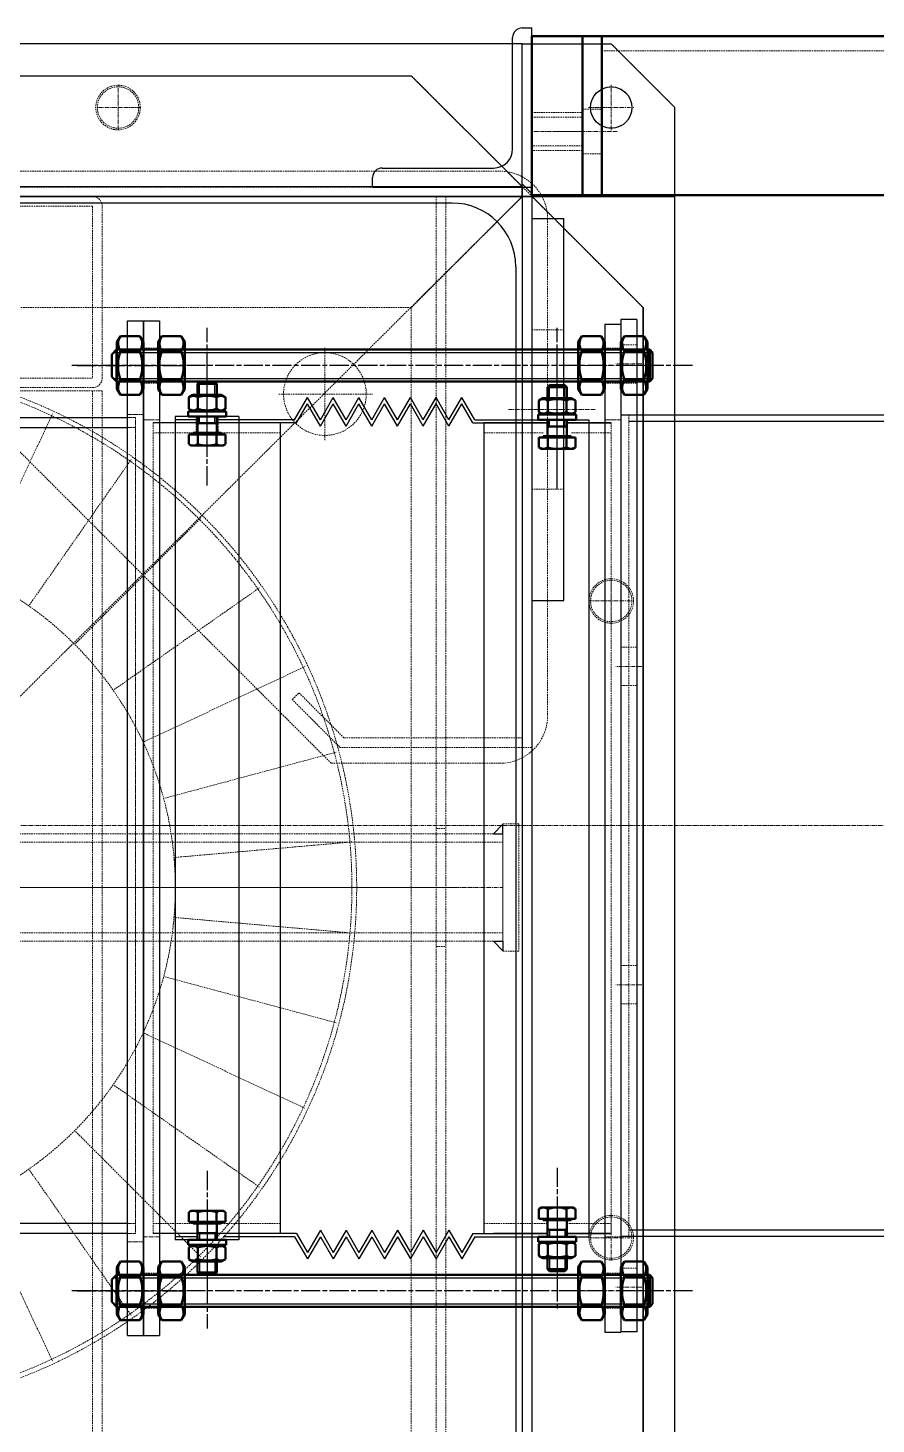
# Model space of a CAD drawing. Header units: feet. Extents: x -99009 to 3252343, y -11094690 to 9035152.
# Drawn here: x 1670235.6 to 1670502.2, y -1428673.9 to -1428235.3 of the extents above; entities that cross this region are included whole.
import ezdxf

# ---------------------------------------------------------------- set-up
doc = ezdxf.new("R2010")
doc.units = ezdxf.units.FT
doc.header["$PDSIZE"] = -1
for name, pattern in [('AM_ISO08W050', [18, 12, -1.5, 3, -1.5]), ('AM_ISO08W050x2', [9, 6, -0.75, 1.5, -0.75]), ('CENTER', [2, 1.25, -0.25, 0.25, -0.25]), ('CENTERX2', [20.32, 12.7, -2.54, 2.54, -2.54]), ('DASHED', [0.75, 0.5, -0.25]), ('HIDDEN', [0.375, 0.25, -0.125])]:
    doc.linetypes.add(name, pattern=pattern)
doc.layers.add('1', color=1, linetype='Continuous')
doc.layers.add('K-LINE', color=7, linetype='Continuous')
for name, color, linetype, lineweight in [('AM_0', 7, 'Continuous', 30), ('AM_0N', 7, 'Continuous', 50), ('AM_12', 7, 'Continuous', 50), ('AM_3', 7, 'DASHED', 5), ('AM_4N', 3, 'Continuous', 25), ('AM_7', 7, 'CENTER', 5), ('AM_7N', 4, 'AM_ISO08W050', 25)]:
    doc.layers.add(name, color=color, linetype=linetype, lineweight=lineweight)

# ---------------------------------------------------------------- blocks, each defined once
blk = doc.blocks.new('76576')
at = {"color": 7, "linetype": 'Continuous'}
for p, q in [((12603.87, 4512.07), (11793.87, 4512.07)), ((12623.87, 4492.07), (12623.87, 3682.07))]:
    blk.add_line(p, q, dxfattribs=at)
at = {"color": 7}
for p, q in [((12656.87, 4475.53), (12656.87, 4157.53)), ((12661.87, 4475.53), (12661.87, 4157.53)), ((12656.87, 4445.53), (12748.87, 4445.53)), ((12659.37, 4443.53), (12748.87, 4443.53)), ((12659.37, 4189.53), (12748.87, 4189.53)), ((12656.87, 4187.53), (12748.87, 4187.53))]:
    blk.add_line(p, q, dxfattribs=at)
for p, q in [((12661.87, 4475.53), (12656.87, 4475.53)), ((12661.87, 4157.53), (12656.87, 4157.53))]:
    blk.add_line(p, q)
at = {"color": 7, "linetype": 'Continuous'}
blk.add_arc((12603.87, 4492.07), 20, 0, 90, dxfattribs=at)
at = {"layer": '1', "color": 7, "linetype": 'Continuous'}
for p, q in [((12625.87, 4562.07), (12653.87, 4562.07)), ((12653.87, 4562.07), (12673.87, 4542.07)), ((12673.87, 4514.07), (12673.87, 4542.07)), ((12625.87, 4518.07), (12629.87, 4514.07))]:
    blk.add_line(p, q, dxfattribs=at)
blk.add_circle((12653.87, 4542.07), 6.5, dxfattribs=at)
at = {"layer": 'AM_0'}
for p, q in [((12625.87, 4567.07), (12628.87, 4567.07)), ((12628.87, 4517.07), (12628.87, 4567.07)), ((12625.87, 4562.07), (11771.87, 4562.07)), ((12622.87, 4529.07), (12622.87, 4564.07)), ((12625.87, 4514.07), (12625.87, 4562.07)), ((11806.72, 4552.07), (12591.02, 4552.07)), ((11806.72, 4552.07), (12591.02, 4552.07)), ((12591.02, 4552.07), (12625.87, 4517.22)), ((12591.02, 4552.07), (12625.87, 4517.22)), ((12581.87, 4523.07), (12616.87, 4523.07)), ((11771.87, 4517.22), (12625.87, 4517.22)), ((12578.87, 4517.07), (12578.87, 4520.07)), ((12625.87, 4514.07), (12625.87, 4517.22)), ((12625.87, 4517.22), (12625.87, 4514.07)), ((12625.87, 4514.07), (12625.87, 4517.22)), ((11771.87, 4514.07), (12625.87, 4514.07)), ((11771.87, 4514.07), (12625.87, 4514.07)), ((12625.87, 4514.07), (11771.87, 4514.07)), ((12578.87, 4517.07), (12628.87, 4517.07)), ((12618.02, 4506.22), (12625.87, 4514.07)), ((12618.02, 4506.22), (12625.87, 4514.07)), ((12625.87, 4514.07), (12625.87, 3660.07)), ((12625.87, 4514.07), (12629.02, 4514.07)), ((12629.02, 4514.07), (12625.87, 4514.07)), ((12625.87, 4514.07), (12629.02, 4514.07)), ((12625.87, 4514.07), (12625.87, 3656.92)), ((12625.87, 4514.07), (12629.02, 4514.07)), ((12625.87, 4514.07), (12673.87, 4514.07)), ((12629.02, 4514.07), (12663.87, 4479.22)), ((12629.02, 3660.07), (12629.02, 4514.07)), ((12663.87, 4479.22), (12629.02, 4514.07)), ((12673.87, 3660.07), (12673.87, 4514.07)), ((12629.02, 4507.22), (12639.02, 4507.22)), ((12629.02, 4387.22), (12629.02, 4507.22)), ((12639.02, 4387.22), (12639.02, 4507.22)), ((12663.87, 4479.22), (12663.87, 3694.92)), ((12663.87, 3694.92), (12663.87, 4479.22)), ((12501.87, 4156.38), (12501.87, 4475.02)), ((12501.87, 4475.02), (12506.87, 4475.02)), ((12506.87, 4156.38), (12506.87, 4475.02)), ((12506.87, 4475.02), (12511.87, 4475.02)), ((12506.87, 4475.02), (12506.87, 4156.38)), ((12506.87, 4475.02), (12506.87, 4156.38)), ((12511.87, 4475.02), (12511.87, 4156.38)), ((12651.87, 4474.02), (12656.87, 4474.02)), ((12651.87, 4474.02), (12651.87, 4157.38)), ((12651.87, 4474.02), (12651.87, 4157.38)), ((12656.87, 4474.02), (12656.87, 4157.38)), ((12554.37, 4444.01), (12558.42, 4451.02)), ((12554.95, 4443.01), (12558.42, 4449.02)), ((12562.46, 4444.01), (12558.42, 4451.02)), ((12562.46, 4442.02), (12558.42, 4449.02)), ((12562.46, 4444.01), (12566.5, 4451.02)), ((12562.46, 4442.02), (12566.5, 4449.02)), ((12570.54, 4444.01), (12566.5, 4451.02)), ((12570.54, 4442.02), (12566.5, 4449.02)), ((12570.54, 4444.01), (12574.58, 4451.02)), ((12570.54, 4442.02), (12574.58, 4449.02)), ((12578.62, 4444.01), (12574.58, 4451.02)), ((12578.62, 4442.02), (12574.58, 4449.02)), ((12578.62, 4444.01), (12582.66, 4451.02)), ((12578.62, 4442.02), (12582.66, 4449.02)), ((12586.71, 4444.01), (12582.66, 4451.02)), ((12586.71, 4442.02), (12582.66, 4449.02)), ((12586.71, 4444.01), (12590.75, 4451.02)), ((12586.71, 4442.02), (12590.75, 4449.02)), ((12594.79, 4444.01), (12590.75, 4451.02)), ((12594.79, 4442.02), (12590.75, 4449.02)), ((12594.79, 4444.01), (12598.83, 4451.02)), ((12594.79, 4442.02), (12598.83, 4449.02)), ((12602.87, 4444.01), (12598.83, 4451.02)), ((12602.87, 4442.02), (12598.83, 4449.02)), ((12602.87, 4444.01), (12606.91, 4451.02)), ((12602.87, 4442.02), (12606.91, 4449.02)), ((12610.95, 4444.01), (12606.91, 4451.02)), ((12610.38, 4443.01), (12606.91, 4449.02)), ((12220.85, 4444.68), (12501.87, 4444.68)), ((12523.87, 4443.01), (12509.87, 4443.01)), ((12516.87, 4445.02), (12516.87, 4186.38)), ((12520.87, 4445.02), (12516.87, 4445.02)), ((12523.87, 4444.01), (12516.87, 4444.01)), ((12532.07, 4445.02), (12529.87, 4445.02)), ((12536.87, 4445.02), (12529.87, 4445.02)), ((12532.07, 4444.01), (12529.87, 4444.01)), ((12532.07, 4443.01), (12529.87, 4443.01)), ((12536.87, 4445.02), (12532.07, 4445.02)), ((12554.37, 4444.01), (12532.07, 4444.01)), ((12554.95, 4443.01), (12532.07, 4443.01)), ((12536.87, 4445.02), (12536.87, 4186.38)), ((12549.87, 4443.01), (12549.87, 4188.38)), ((12610.38, 4443.01), (12633.87, 4443.01)), ((12610.95, 4444.01), (12633.87, 4444.01)), ((12613.87, 4443.01), (12613.87, 4188.38)), ((12633.87, 4443.01), (12613.87, 4443.01)), ((12639.87, 4444.01), (12646.87, 4444.01)), ((12639.87, 4443.01), (12653.87, 4443.01)), ((12653.87, 4443.01), (12639.87, 4443.01)), ((12646.87, 4444.01), (12646.87, 4187.38)), ((12220.85, 4441.53), (12501.87, 4441.53)), ((12629.02, 4387.22), (12639.02, 4387.22)), ((12616.85, 4313.92), (12619.85, 4316.92)), ((12619.85, 4313.92), (12619.85, 4316.92)), ((12616.85, 4313.92), (12619.85, 4313.92)), ((12616.85, 4313.92), (12619.85, 4313.92)), ((12616.85, 4280.22), (12619.85, 4277.22)), ((12616.85, 4280.22), (12619.85, 4280.22)), ((12616.85, 4280.22), (12619.85, 4280.22)), ((12619.85, 4280.22), (12619.85, 4277.22)), ((12501.87, 4191.53), (12466.01, 4191.53)), ((12501.87, 4188.38), (12466.01, 4188.38)), ((12523.87, 4188.38), (12509.87, 4188.38)), ((12549.87, 4188.38), (12529.87, 4188.38)), ((12554.95, 4188.38), (12532.07, 4188.38)), ((12554.95, 4188.38), (12558.42, 4182.38)), ((12562.46, 4189.38), (12558.42, 4182.38)), ((12562.46, 4189.38), (12566.5, 4182.38)), ((12570.54, 4189.38), (12566.5, 4182.38)), ((12570.54, 4189.38), (12574.58, 4182.38)), ((12578.62, 4189.38), (12574.58, 4182.38)), ((12578.62, 4189.38), (12582.66, 4182.38)), ((12586.71, 4189.38), (12582.66, 4182.38)), ((12586.71, 4189.38), (12590.75, 4182.38)), ((12594.79, 4189.38), (12590.75, 4182.38)), ((12594.79, 4189.38), (12598.83, 4182.38)), ((12602.87, 4189.38), (12598.83, 4182.38)), ((12602.87, 4189.38), (12606.91, 4182.38)), ((12610.38, 4188.38), (12606.91, 4182.38)), ((12610.38, 4188.38), (12633.87, 4188.38)), ((12633.87, 4188.38), (12616.87, 4188.38)), ((12653.87, 4188.38), (12639.87, 4188.38)), ((12639.87, 4188.38), (12653.87, 4188.38)), ((12523.87, 4187.38), (12516.87, 4187.38)), ((12520.87, 4186.38), (12516.87, 4186.38)), ((12523.87, 4186.38), (12516.87, 4186.38)), ((12536.87, 4186.38), (12529.87, 4186.38)), ((12554.37, 4187.38), (12532.07, 4187.38)), ((12554.37, 4187.38), (12558.42, 4180.38)), ((12562.46, 4187.38), (12558.42, 4180.38)), ((12562.46, 4187.38), (12566.5, 4180.38)), ((12570.54, 4187.38), (12566.5, 4180.38)), ((12570.54, 4187.38), (12574.58, 4180.38)), ((12578.62, 4187.38), (12574.58, 4180.38)), ((12578.62, 4187.38), (12582.66, 4180.38)), ((12586.71, 4187.38), (12582.66, 4180.38)), ((12586.71, 4187.38), (12590.75, 4180.38)), ((12594.79, 4187.38), (12590.75, 4180.38)), ((12594.79, 4187.38), (12598.83, 4180.38)), ((12602.87, 4187.38), (12598.83, 4180.38)), ((12602.87, 4187.38), (12606.91, 4180.38)), ((12610.95, 4187.38), (12606.91, 4180.38)), ((12610.95, 4187.38), (12633.87, 4187.38)), ((12639.87, 4187.38), (12646.87, 4187.38)), ((12501.87, 4156.38), (12506.87, 4156.38)), ((12506.87, 4156.38), (12511.87, 4156.38)), ((12651.87, 4157.38), (12656.87, 4157.38))]:
    blk.add_line(p, q, dxfattribs=at)
for centre, radius, start, end in [((12625.87, 4564.07), 3, 90, 180), ((12616.87, 4529.07), 6, 270, 0), ((12581.87, 4520.07), 3, 90, 180)]:
    blk.add_arc(centre, radius, start, end, dxfattribs=at)
at = {"layer": 'AM_0N'}
for p, q in [((12499.59, 4470.26), (12498.47, 4468.32)), ((12499.59, 4470.26), (12505.75, 4470.26)), ((12505.75, 4470.26), (12506.87, 4468.32)), ((12512.59, 4470.26), (12511.47, 4468.32)), ((12512.59, 4470.26), (12518.75, 4470.26)), ((12518.75, 4470.26), (12519.87, 4468.32)), ((12644.59, 4470.26), (12643.47, 4468.32)), ((12644.59, 4470.26), (12650.75, 4470.26)), ((12650.75, 4470.26), (12651.87, 4468.32)), ((12657.99, 4470.26), (12656.87, 4468.32)), ((12657.99, 4470.26), (12664.15, 4470.26)), ((12664.15, 4470.26), (12665.27, 4468.32)), ((12496.87, 4464.52), (12498.37, 4466.02)), ((12496.87, 4457.52), (12496.87, 4464.52)), ((12498.37, 4466.02), (12665.95, 4466.02)), ((12498.37, 4456.02), (12498.37, 4466.02)), ((12498.47, 4453.72), (12498.47, 4468.32)), ((12499.59, 4465.64), (12505.75, 4465.64)), ((12506.87, 4453.72), (12506.87, 4468.32)), ((12511.47, 4453.72), (12511.47, 4468.32)), ((12512.59, 4465.64), (12518.75, 4465.64)), ((12519.87, 4453.72), (12519.87, 4468.32)), ((12643.47, 4453.72), (12643.47, 4468.32)), ((12644.59, 4465.64), (12650.75, 4465.64)), ((12651.87, 4453.72), (12651.87, 4468.32)), ((12656.87, 4453.72), (12656.87, 4468.32)), ((12657.99, 4465.64), (12664.15, 4465.64)), ((12665.27, 4453.72), (12665.27, 4468.32)), ((12665.95, 4456.02), (12665.95, 4466.02)), ((12666.87, 4465.1), (12665.95, 4466.02)), ((12666.87, 4465.1), (12666.87, 4456.94)), ((12496.87, 4457.52), (12498.37, 4456.02)), ((12665.95, 4456.02), (12498.37, 4456.02)), ((12499.59, 4456.4), (12505.75, 4456.4)), ((12512.59, 4456.4), (12518.75, 4456.4)), ((12524.49, 4455.87), (12523.87, 4455.25)), ((12524.49, 4455.87), (12529.26, 4455.87)), ((12529.87, 4455.25), (12529.26, 4455.87)), ((12644.59, 4456.4), (12650.75, 4456.4)), ((12657.99, 4456.4), (12664.15, 4456.4)), ((12665.95, 4456.02), (12666.87, 4456.94)), ((12499.59, 4451.78), (12498.47, 4453.72)), ((12499.59, 4451.78), (12505.75, 4451.78)), ((12505.75, 4451.78), (12506.87, 4453.72)), ((12512.59, 4451.78), (12511.47, 4453.72)), ((12512.59, 4451.78), (12518.75, 4451.78)), ((12518.75, 4451.78), (12519.87, 4453.72)), ((12521.1, 4451.05), (12522.42, 4451.82)), ((12522.42, 4451.82), (12531.32, 4451.82)), ((12523.87, 4451.82), (12523.87, 4455.25)), ((12523.87, 4455.25), (12529.87, 4455.25)), ((12529.87, 4451.82), (12529.87, 4455.25)), ((12532.65, 4451.05), (12531.32, 4451.82)), ((12633.87, 4454.25), (12634.49, 4454.87)), ((12633.87, 4450.82), (12633.87, 4454.25)), ((12639.87, 4454.25), (12633.87, 4454.25)), ((12639.26, 4454.87), (12634.49, 4454.87)), ((12639.26, 4454.87), (12639.87, 4454.25)), ((12639.87, 4450.82), (12639.87, 4454.25)), ((12644.59, 4451.78), (12643.47, 4453.72)), ((12644.59, 4451.78), (12650.75, 4451.78)), ((12650.75, 4451.78), (12651.87, 4453.72)), ((12657.99, 4451.78), (12656.87, 4453.72)), ((12657.99, 4451.78), (12664.15, 4451.78)), ((12664.15, 4451.78), (12665.27, 4453.72)), ((12521.1, 4447.38), (12521.1, 4451.05)), ((12521.1, 4447.38), (12522.42, 4446.62)), ((12523.99, 4447.38), (12523.99, 4451.05)), ((12529.76, 4447.38), (12529.76, 4451.05)), ((12532.65, 4447.38), (12531.32, 4446.62)), ((12532.65, 4447.38), (12532.65, 4451.05)), ((12631.1, 4450.05), (12632.42, 4450.82)), ((12631.1, 4446.38), (12631.1, 4450.05)), ((12641.32, 4450.82), (12632.42, 4450.82)), ((12633.99, 4446.38), (12633.99, 4450.05)), ((12639.76, 4446.38), (12639.76, 4450.05)), ((12642.65, 4450.05), (12641.32, 4450.82)), ((12642.65, 4446.38), (12642.65, 4450.05)), ((12522.42, 4446.62), (12520.87, 4446.62)), ((12520.87, 4446.62), (12520.87, 4445.02)), ((12520.87, 4445.02), (12532.87, 4445.02)), ((12522.42, 4446.62), (12531.32, 4446.62)), ((12523.87, 4442.87), (12523.87, 4445.02)), ((12523.87, 4442.87), (12529.87, 4442.87)), ((12523.87, 4442.87), (12523.87, 4442.25)), ((12529.87, 4442.87), (12529.87, 4445.02)), ((12529.87, 4442.87), (12529.87, 4442.25)), ((12532.87, 4446.62), (12531.32, 4446.62)), ((12532.87, 4445.02), (12532.87, 4446.62)), ((12630.87, 4445.62), (12632.42, 4445.62)), ((12630.87, 4444.01), (12630.87, 4445.62)), ((12642.87, 4444.01), (12630.87, 4444.01)), ((12631.1, 4446.38), (12632.42, 4445.62)), ((12641.32, 4445.62), (12632.42, 4445.62)), ((12633.87, 4441.87), (12633.87, 4444.01)), ((12639.87, 4441.87), (12639.87, 4444.01)), ((12642.65, 4446.38), (12641.32, 4445.62)), ((12641.32, 4445.62), (12642.87, 4445.62)), ((12642.87, 4445.62), (12642.87, 4444.01)), ((12521.1, 4436.31), (12521.1, 4439.37)), ((12521.1, 4439.37), (12522.43, 4439.37)), ((12523.87, 4439.86), (12522.43, 4439.86)), ((12522.43, 4439.37), (12522.43, 4439.86)), ((12522.43, 4439.37), (12531.31, 4439.37)), ((12523.87, 4439.86), (12523.87, 4442.25)), ((12529.87, 4439.86), (12523.87, 4439.86)), ((12523.99, 4436.31), (12523.99, 4439.37)), ((12529.76, 4436.31), (12529.76, 4439.37)), ((12529.87, 4439.86), (12529.87, 4442.25)), ((12531.31, 4439.86), (12529.87, 4439.86)), ((12531.31, 4439.37), (12531.31, 4439.86)), ((12531.31, 4439.37), (12532.65, 4439.37)), ((12532.65, 4436.31), (12532.65, 4439.37)), ((12632.43, 4438.37), (12631.1, 4438.37)), ((12631.1, 4435.31), (12631.1, 4438.37)), ((12632.43, 4438.37), (12632.43, 4438.87)), ((12632.43, 4438.87), (12633.87, 4438.87)), ((12641.31, 4438.37), (12632.43, 4438.37)), ((12639.87, 4441.87), (12633.87, 4441.87)), ((12633.87, 4441.87), (12633.87, 4441.25)), ((12633.87, 4438.87), (12633.87, 4441.25)), ((12633.87, 4438.87), (12639.87, 4438.87)), ((12633.99, 4435.31), (12633.99, 4438.37)), ((12639.76, 4435.31), (12639.76, 4438.37)), ((12639.87, 4441.87), (12639.87, 4441.25)), ((12639.87, 4438.87), (12639.87, 4441.25)), ((12639.87, 4438.87), (12641.31, 4438.87)), ((12641.31, 4438.37), (12641.31, 4438.87)), ((12642.65, 4438.37), (12641.31, 4438.37)), ((12642.65, 4435.31), (12642.65, 4438.37)), ((12521.1, 4436.31), (12521.87, 4435.87)), ((12531.87, 4435.87), (12521.87, 4435.87)), ((12532.65, 4436.31), (12531.87, 4435.87)), ((12631.1, 4435.31), (12631.87, 4434.87)), ((12631.87, 4434.87), (12641.87, 4434.87)), ((12642.65, 4435.31), (12641.87, 4434.87)), ((12521.1, 4195.08), (12521.87, 4195.53)), ((12521.1, 4195.08), (12521.1, 4192.03)), ((12531.87, 4195.53), (12521.87, 4195.53)), ((12523.99, 4195.08), (12523.99, 4192.03)), ((12529.76, 4195.08), (12529.76, 4192.03)), ((12532.65, 4195.08), (12531.87, 4195.53)), ((12532.65, 4195.08), (12532.65, 4192.03)), ((12631.1, 4196.08), (12631.87, 4196.53)), ((12631.1, 4196.08), (12631.1, 4193.03)), ((12632.43, 4193.03), (12631.1, 4193.03)), ((12631.87, 4196.53), (12641.87, 4196.53)), ((12641.31, 4193.03), (12632.43, 4193.03)), ((12632.43, 4193.03), (12632.43, 4192.53)), ((12633.99, 4196.08), (12633.99, 4193.03)), ((12639.76, 4196.08), (12639.76, 4193.03)), ((12641.31, 4193.03), (12641.31, 4192.53)), ((12642.65, 4193.03), (12641.31, 4193.03)), ((12642.65, 4196.08), (12641.87, 4196.53)), ((12642.65, 4196.08), (12642.65, 4193.03)), ((12521.1, 4192.03), (12522.43, 4192.03)), ((12522.43, 4192.03), (12531.31, 4192.03)), ((12522.43, 4192.03), (12522.43, 4191.53)), ((12523.87, 4191.53), (12522.43, 4191.53)), ((12523.87, 4191.53), (12523.87, 4189.14)), ((12529.87, 4191.53), (12523.87, 4191.53)), ((12523.87, 4188.53), (12523.87, 4189.14)), ((12523.87, 4188.53), (12523.87, 4186.38)), ((12523.87, 4188.53), (12529.87, 4188.53)), ((12529.87, 4191.53), (12529.87, 4189.14)), ((12531.31, 4191.53), (12529.87, 4191.53)), ((12529.87, 4188.53), (12529.87, 4189.14)), ((12529.87, 4188.53), (12529.87, 4186.38)), ((12531.31, 4192.03), (12532.65, 4192.03)), ((12531.31, 4192.03), (12531.31, 4191.53)), ((12632.43, 4192.53), (12633.87, 4192.53)), ((12633.87, 4192.53), (12633.87, 4190.14)), ((12633.87, 4192.53), (12639.87, 4192.53)), ((12633.87, 4189.53), (12633.87, 4190.14)), ((12633.87, 4189.53), (12633.87, 4187.38)), ((12639.87, 4189.53), (12633.87, 4189.53)), ((12639.87, 4192.53), (12639.87, 4190.14)), ((12639.87, 4192.53), (12641.31, 4192.53)), ((12639.87, 4189.53), (12639.87, 4190.14)), ((12639.87, 4189.53), (12639.87, 4187.38)), ((12520.87, 4186.38), (12532.87, 4186.38)), ((12520.87, 4184.78), (12520.87, 4186.38)), ((12522.42, 4184.78), (12520.87, 4184.78)), ((12521.1, 4184.01), (12522.42, 4184.78)), ((12521.1, 4184.01), (12521.1, 4180.34)), ((12522.42, 4184.78), (12531.32, 4184.78)), ((12523.99, 4184.01), (12523.99, 4180.34)), ((12529.76, 4184.01), (12529.76, 4180.34)), ((12532.87, 4184.78), (12531.32, 4184.78)), ((12532.65, 4184.01), (12531.32, 4184.78)), ((12532.65, 4184.01), (12532.65, 4180.34)), ((12532.87, 4186.38), (12532.87, 4184.78)), ((12642.87, 4187.38), (12630.87, 4187.38)), ((12630.87, 4187.38), (12630.87, 4185.78)), ((12630.87, 4185.78), (12632.42, 4185.78)), ((12631.1, 4185.01), (12632.42, 4185.78)), ((12631.1, 4185.01), (12631.1, 4181.34)), ((12641.32, 4185.78), (12632.42, 4185.78)), ((12633.99, 4185.01), (12633.99, 4181.34)), ((12639.76, 4185.01), (12639.76, 4181.34)), ((12641.32, 4185.78), (12642.87, 4185.78)), ((12642.65, 4185.01), (12641.32, 4185.78)), ((12642.65, 4185.01), (12642.65, 4181.34)), ((12642.87, 4185.78), (12642.87, 4187.38)), ((12499.59, 4179.62), (12498.47, 4177.68)), ((12499.59, 4179.62), (12505.75, 4179.62)), ((12505.75, 4179.62), (12506.87, 4177.68)), ((12512.59, 4179.62), (12511.47, 4177.68)), ((12512.59, 4179.62), (12518.75, 4179.62)), ((12518.75, 4179.62), (12519.87, 4177.68)), ((12521.1, 4180.34), (12522.42, 4179.58)), ((12522.42, 4179.58), (12531.32, 4179.58)), ((12523.87, 4179.58), (12523.87, 4176.14)), ((12529.87, 4179.58), (12529.87, 4176.14)), ((12532.65, 4180.34), (12531.32, 4179.58)), ((12631.1, 4181.34), (12632.42, 4180.58)), ((12641.32, 4180.58), (12632.42, 4180.58)), ((12633.87, 4180.58), (12633.87, 4177.14)), ((12639.87, 4180.58), (12639.87, 4177.14)), ((12642.65, 4181.34), (12641.32, 4180.58)), ((12644.59, 4179.62), (12643.47, 4177.68)), ((12644.59, 4179.62), (12650.75, 4179.62)), ((12650.75, 4179.62), (12651.87, 4177.68)), ((12657.99, 4179.62), (12656.87, 4177.68)), ((12657.99, 4179.62), (12664.15, 4179.62)), ((12664.15, 4179.62), (12665.27, 4177.68)), ((12496.87, 4173.88), (12498.37, 4175.38)), ((12665.95, 4175.38), (12498.37, 4175.38)), ((12498.37, 4175.38), (12498.37, 4165.38)), ((12498.47, 4177.68), (12498.47, 4163.08)), ((12506.87, 4177.68), (12506.87, 4163.08)), ((12511.47, 4177.68), (12511.47, 4163.08)), ((12519.87, 4177.68), (12519.87, 4163.08)), ((12523.87, 4176.14), (12529.87, 4176.14)), ((12524.49, 4175.53), (12523.87, 4176.14)), ((12524.49, 4175.53), (12529.26, 4175.53)), ((12529.87, 4176.14), (12529.26, 4175.53)), ((12639.87, 4177.14), (12633.87, 4177.14)), ((12633.87, 4177.14), (12634.49, 4176.53)), ((12639.26, 4176.53), (12634.49, 4176.53)), ((12639.26, 4176.53), (12639.87, 4177.14)), ((12643.47, 4177.68), (12643.47, 4163.08)), ((12651.87, 4177.68), (12651.87, 4163.08)), ((12656.87, 4177.68), (12656.87, 4163.08)), ((12665.27, 4177.68), (12665.27, 4163.08)), ((12665.95, 4175.38), (12665.95, 4165.38)), ((12665.95, 4175.38), (12666.87, 4174.46)), ((12496.87, 4173.88), (12496.87, 4166.88)), ((12499.59, 4175), (12505.75, 4175)), ((12512.59, 4175), (12518.75, 4175)), ((12644.59, 4175), (12650.75, 4175)), ((12657.99, 4175), (12664.15, 4175)), ((12666.87, 4166.3), (12666.87, 4174.46)), ((12496.87, 4166.88), (12498.37, 4165.38)), ((12666.87, 4166.3), (12665.95, 4165.38)), ((12498.37, 4165.38), (12665.95, 4165.38)), ((12499.59, 4161.14), (12498.47, 4163.08)), ((12499.59, 4165.76), (12505.75, 4165.76)), ((12505.75, 4161.14), (12506.87, 4163.08)), ((12512.59, 4161.14), (12511.47, 4163.08)), ((12512.59, 4165.76), (12518.75, 4165.76)), ((12518.75, 4161.14), (12519.87, 4163.08)), ((12644.59, 4161.14), (12643.47, 4163.08)), ((12644.59, 4165.76), (12650.75, 4165.76)), ((12650.75, 4161.14), (12651.87, 4163.08)), ((12657.99, 4161.14), (12656.87, 4163.08)), ((12657.99, 4165.76), (12664.15, 4165.76)), ((12664.15, 4161.14), (12665.27, 4163.08)), ((12499.59, 4161.14), (12505.75, 4161.14)), ((12512.59, 4161.14), (12518.75, 4161.14)), ((12644.59, 4161.14), (12650.75, 4161.14)), ((12657.99, 4161.14), (12664.15, 4161.14))]:
    blk.add_line(p, q, dxfattribs=at)
for centre, radius, start, end in [((12502.96, 4467.95), 4.08, 154.4385, 214.4385), ((12502.39, 4467.95), 4.08, 325.5615, 25.5615), ((12515.96, 4467.95), 4.08, 154.4385, 214.4385), ((12515.38, 4467.95), 4.08, 325.5615, 25.5615), ((12647.96, 4467.95), 4.08, 154.4385, 214.4385), ((12647.39, 4467.95), 4.08, 325.5615, 25.5615), ((12661.36, 4467.95), 4.08, 154.4385, 214.4385), ((12660.79, 4467.95), 4.08, 325.5615, 25.5615), ((12514.14, 4461.02), 15.27, 162.383, 197.617), ((12491.21, 4461.02), 15.27, 342.383, 17.617), ((12527.14, 4461.02), 15.27, 162.383, 197.617), ((12504.2, 4461.02), 15.27, 342.383, 17.617), ((12659.14, 4461.02), 15.27, 162.383, 197.617), ((12636.21, 4461.02), 15.27, 342.383, 17.617), ((12672.54, 4461.02), 15.27, 162.383, 197.617), ((12649.61, 4461.02), 15.27, 342.383, 17.617), ((12502.96, 4454.09), 4.08, 145.5615, 205.5615), ((12502.39, 4454.09), 4.08, 334.4385, 34.4385), ((12515.96, 4454.09), 4.08, 145.5615, 205.5615), ((12515.38, 4454.09), 4.08, 334.4385, 34.4385), ((12647.96, 4454.09), 4.08, 145.5615, 205.5615), ((12647.39, 4454.09), 4.08, 334.4385, 34.4385), ((12661.36, 4454.09), 4.08, 145.5615, 205.5615), ((12660.79, 4454.09), 4.08, 334.4385, 34.4385), ((12632.54, 4447.94), 2.55, 55.5615, 115.5615), ((12636.87, 4440.96), 9.54, 72.383, 107.617), ((12641.21, 4447.94), 2.55, 64.4385, 124.4385), ((12632.54, 4448.49), 2.55, 244.4385, 304.4385), ((12636.87, 4455.47), 9.54, 252.383, 287.617), ((12641.21, 4448.49), 2.55, 235.5615, 295.5615), ((12632.54, 4437.42), 2.55, 244.4469, 304.4469), ((12636.87, 4444.41), 9.55, 252.3875, 287.6125), ((12641.21, 4437.42), 2.55, 235.5531, 295.5531), ((12632.54, 4193.98), 2.55, 55.5531, 115.5531), ((12636.87, 4186.98), 9.55, 72.3875, 107.6125), ((12641.21, 4193.98), 2.55, 64.4469, 124.4469), ((12632.54, 4182.91), 2.55, 55.5615, 115.5615), ((12636.87, 4175.92), 9.54, 72.383, 107.617), ((12641.21, 4182.91), 2.55, 64.4385, 124.4385), ((12632.54, 4183.45), 2.55, 244.4385, 304.4385), ((12636.87, 4190.44), 9.54, 252.383, 287.617), ((12641.21, 4183.45), 2.55, 235.5615, 295.5615), ((12502.96, 4177.31), 4.08, 154.4385, 214.4385), ((12502.39, 4177.31), 4.08, 325.5615, 25.5615), ((12515.96, 4177.31), 4.08, 154.4385, 214.4385), ((12515.38, 4177.31), 4.08, 325.5615, 25.5615), ((12647.96, 4177.31), 4.08, 154.4385, 214.4385), ((12647.39, 4177.31), 4.08, 325.5615, 25.5615), ((12661.36, 4177.31), 4.08, 154.4385, 214.4385), ((12660.79, 4177.31), 4.08, 325.5615, 25.5615), ((12514.14, 4170.38), 15.27, 162.383, 197.617), ((12491.21, 4170.38), 15.27, 342.383, 17.617), ((12527.14, 4170.38), 15.27, 162.383, 197.617), ((12504.2, 4170.38), 15.27, 342.383, 17.617), ((12659.14, 4170.38), 15.27, 162.383, 197.617), ((12636.21, 4170.38), 15.27, 342.383, 17.617), ((12672.54, 4170.38), 15.27, 162.383, 197.617), ((12649.61, 4170.38), 15.27, 342.383, 17.617), ((12502.96, 4163.45), 4.08, 145.5615, 205.5615), ((12502.39, 4163.45), 4.08, 334.4385, 34.4385), ((12515.96, 4163.45), 4.08, 145.5615, 205.5615), ((12515.38, 4163.45), 4.08, 334.4385, 34.4385), ((12647.96, 4163.45), 4.08, 145.5615, 205.5615), ((12647.39, 4163.45), 4.08, 334.4385, 34.4385), ((12661.36, 4163.45), 4.08, 145.5615, 205.5615), ((12660.79, 4163.45), 4.08, 334.4385, 34.4385)]:
    blk.add_arc(centre, radius, start, end, dxfattribs=at)
at = {"layer": 'AM_0N', "extrusion": (0, 0, -1)}
for centre, radius, start, end in [((-12522.54, 4448.94), 2.55, 64.4385, 124.4385), ((-12526.87, 4441.96), 9.54, 72.383, 107.617), ((-12531.21, 4448.94), 2.55, 55.5615, 115.5615), ((-12522.54, 4449.49), 2.55, 235.5615, 295.5615), ((-12526.87, 4456.47), 9.54, 252.383, 287.617), ((-12531.21, 4449.49), 2.55, 244.4385, 304.4385), ((-12522.54, 4438.42), 2.55, 235.5531, 295.5531), ((-12526.87, 4445.41), 9.55, 252.3875, 287.6125), ((-12531.21, 4438.42), 2.55, 244.4469, 304.4469), ((-12522.54, 4192.98), 2.55, 64.4469, 124.4469), ((-12526.87, 4185.98), 9.55, 72.3875, 107.6125), ((-12531.21, 4192.98), 2.55, 55.5531, 115.5531), ((-12522.54, 4181.91), 2.55, 64.4385, 124.4385), ((-12526.87, 4174.92), 9.54, 72.383, 107.617), ((-12531.21, 4181.91), 2.55, 55.5615, 115.5615), ((-12522.54, 4182.45), 2.55, 235.5615, 295.5615), ((-12526.87, 4189.44), 9.54, 252.383, 287.617), ((-12531.21, 4182.45), 2.55, 244.4385, 304.4385)]:
    blk.add_arc(centre, radius, start, end, dxfattribs=at)
at = {"layer": 'AM_12'}
for p, q in [((12628.87, 4564.53), (12628.87, 4514.53)), ((12644.87, 4564.53), (12628.87, 4564.53)), ((12644.87, 4564.53), (12644.87, 4514.53)), ((12644.87, 4514.53), (12644.87, 4564.53)), ((12644.87, 4514.53), (12644.87, 4564.53)), ((12644.87, 4564.53), (12650.87, 4564.53)), ((12650.87, 4564.53), (13217.37, 4564.53)), ((12650.87, 4564.53), (12650.87, 4514.53)), ((12628.87, 4514.53), (12644.87, 4514.53)), ((12650.87, 4514.53), (12644.87, 4514.53)), ((12650.87, 4514.53), (13217.37, 4514.53))]:
    blk.add_line(p, q, dxfattribs=at)
at = {"layer": 'AM_3'}
for p, q in [((12625.87, 4562.07), (11771.87, 4562.07)), ((12625.87, 4562.07), (12625.87, 3612.07)), ((12653.87, 4562.07), (12625.87, 4562.07)), ((12673.87, 4542.07), (12653.87, 4562.07)), ((12650.87, 4559.83), (13217.37, 4559.83)), ((11806.72, 4552.07), (12591.02, 4552.07)), ((12591.02, 4552.07), (12663.87, 4479.22)), ((12628.87, 4540.53), (12644.87, 4540.53)), ((12644.87, 4541.53), (12650.87, 4541.53)), ((12673.87, 4542.07), (12673.87, 4514.07)), ((12628.87, 4539.03), (12644.87, 4539.03)), ((12644.87, 4530.03), (12628.87, 4530.03)), ((12644.87, 4528.53), (12628.87, 4528.53)), ((12644.87, 4527.53), (12650.87, 4527.53)), ((12462.87, 4522.07), (12618.87, 4522.07)), ((12625.87, 4517.22), (11771.87, 4517.22)), ((12625.87, 4517.22), (11771.87, 4517.22)), ((11723.87, 4514.07), (12673.87, 4514.07)), ((11771.87, 4517.07), (12625.87, 4517.07)), ((11771.87, 4514.07), (12625.87, 4514.07)), ((12625.87, 4514.07), (11771.87, 4514.07)), ((12625.87, 4514.07), (12273.87, 4163.92)), ((12452.87, 4517.07), (12628.87, 4517.07)), ((12455.87, 4514.07), (12625.87, 4514.07)), ((12456.87, 4514.07), (12490.87, 4514.07)), ((12598.87, 4514.07), (12598.87, 3660.07)), ((12601.87, 4514.07), (12598.87, 4514.07)), ((12601.87, 4514.07), (12601.87, 3660.07)), ((12625.87, 4514.07), (12625.87, 4344.07)), ((12625.87, 3660.07), (12625.87, 4514.07)), ((12625.87, 3660.07), (12625.87, 4514.07)), ((12628.87, 4517.07), (12628.87, 4341.07)), ((12628.87, 4514.07), (12628.87, 3660.07)), ((12629.02, 3660.07), (12629.02, 4514.07)), ((12629.02, 3660.07), (12629.02, 4514.07)), ((12673.87, 3660.07), (12673.87, 4514.07)), ((12490.87, 4511.07), (12456.87, 4511.07)), ((12490.87, 4511.07), (12490.87, 4457.07)), ((12493.87, 4457.07), (12493.87, 4511.07)), ((12618.02, 4506.22), (12591.02, 4479.22)), ((12618.02, 4506.22), (12591.02, 4479.22)), ((12618.02, 4506.22), (12591.02, 4479.22)), ((12618.02, 4506.22), (12591.02, 4479.22)), ((12633.87, 4507.07), (12633.87, 4351.07)), ((12591.02, 4479.22), (11806.72, 4479.22)), ((12591.02, 4479.22), (12591.02, 3694.92)), ((12663.87, 4479.22), (12663.87, 3694.92)), ((12639.02, 4472.22), (12629.02, 4472.22)), ((12511.87, 4466.52), (12506.87, 4466.52)), ((12563.87, 4466.57), (12563.87, 4437.57)), ((12656.87, 4466.52), (12651.87, 4466.52)), ((12661.87, 4467.53), (12656.87, 4467.53)), ((12456.87, 4457.07), (12490.87, 4457.07)), ((12565.87, 4336.07), (12447.87, 4454.07)), ((12493.87, 4453.07), (12453.87, 4453.07)), ((12456.87, 4454.07), (12490.87, 4454.07)), ((12490.87, 4453.07), (12490.87, 3721.07)), ((12493.87, 4453.07), (12493.87, 3721.07)), ((12511.87, 4455.52), (12506.87, 4455.52)), ((12549.37, 4452.07), (12578.87, 4452.07)), ((12656.87, 4455.52), (12651.87, 4455.52)), ((12661.87, 4455.53), (12656.87, 4455.53)), ((12454.69, 4395.33), (12478.24, 4445.82)), ((12511.87, 4444.01), (12506.87, 4444.01)), ((12509.87, 4443.01), (12509.87, 4188.38)), ((12523.37, 4445.02), (12523.37, 4439.86)), ((12530.37, 4445.02), (12530.37, 4440.84)), ((12656.87, 4444.01), (12651.87, 4444.01)), ((12653.87, 4443.01), (12653.87, 4188.38)), ((12659.37, 4445.53), (12659.37, 4187.53)), ((12523.87, 4439.86), (12509.87, 4439.86)), ((12530.37, 4440.84), (12530.37, 4439.86)), ((12549.87, 4439.86), (12531.31, 4439.86)), ((12632.43, 4439.86), (12613.87, 4439.86)), ((12653.87, 4439.86), (12641.31, 4439.86)), ((12471.06, 4385.88), (12503.01, 4431.52)), ((12639.02, 4422.22), (12629.02, 4422.22)), ((12485.53, 4373.73), (12524.93, 4413.13)), ((12497.68, 4359.26), (12543.32, 4391.21)), ((12661.87, 4372.53), (12656.87, 4372.53)), ((12507.13, 4342.89), (12557.62, 4366.44)), ((12661.87, 4360.53), (12656.87, 4360.53)), ((12553.61, 4356.09), (12555.73, 4358.22)), ((12568.63, 4341.07), (12553.61, 4356.09)), ((12555.73, 4358.22), (12569.87, 4344.07)), ((12569.87, 4344.07), (12625.87, 4344.07)), ((12513.59, 4325.13), (12567.41, 4339.55)), ((12628.87, 4341.07), (12568.63, 4341.07)), ((12565.87, 4336.07), (12618.87, 4336.07)), ((12598.87, 4315.57), (12601.87, 4315.57)), ((12619.85, 4277.07), (12619.85, 4317.07)), ((12619.85, 4317.07), (12624.85, 4317.07)), ((12624.85, 4317.07), (12624.85, 4277.07)), ((12619.85, 4313.92), (12344.92, 4313.92)), ((12619.85, 4311.32), (12344.92, 4311.32)), ((12516.87, 4306.52), (12572.37, 4311.38)), ((12619.85, 4280.22), (12619.85, 4313.92)), ((12619.85, 4313.92), (12619.85, 4310.92)), ((12516.87, 4287.62), (12572.37, 4282.77)), ((12619.85, 4282.82), (12344.92, 4282.82)), ((12619.85, 4280.22), (12344.92, 4280.22)), ((12598.87, 4278.57), (12601.87, 4278.57)), ((12624.85, 4277.07), (12619.85, 4277.07)), ((12661.87, 4272.53), (12656.87, 4272.53)), ((12513.59, 4269.01), (12567.41, 4254.59)), ((12661.87, 4260.53), (12656.87, 4260.53)), ((12507.13, 4251.26), (12557.62, 4227.71)), ((12497.68, 4234.89), (12543.32, 4202.94)), ((12485.53, 4220.41), (12524.93, 4181.02)), ((12471.06, 4208.27), (12503.01, 4162.63)), ((12454.69, 4198.82), (12478.24, 4148.33)), ((12523.87, 4191.53), (12509.87, 4191.53)), ((12549.87, 4191.53), (12529.87, 4191.53)), ((12633.87, 4191.53), (12613.87, 4191.53)), ((12653.87, 4191.53), (12639.87, 4191.53)), ((12656.87, 4187.38), (12651.87, 4187.38)), ((12511.87, 4175.88), (12506.87, 4175.88)), ((12656.87, 4175.88), (12651.87, 4175.88)), ((12661.87, 4177.53), (12656.87, 4177.53)), ((12511.87, 4164.88), (12506.87, 4164.88)), ((12656.87, 4164.88), (12651.87, 4164.88)), ((12661.87, 4165.53), (12656.87, 4165.53))]:
    blk.add_line(p, q, dxfattribs=at)
at = {"layer": 'AM_3', "linetype": 'HIDDEN'}
for p, q in [((12501.87, 4445.68), (12506.87, 4445.68)), ((12501.87, 4444.68), (12504.37, 4444.68)), ((12504.37, 4188.38), (12504.37, 4444.68)), ((12501.87, 4441.53), (12504.37, 4441.53)), ((12504.37, 4191.53), (12501.87, 4191.53)), ((12504.37, 4188.38), (12501.87, 4188.38)), ((12504.37, 4188.38), (12502.42, 4188.38)), ((12501.87, 4185.72), (12506.87, 4185.72))]:
    blk.add_line(p, q, dxfattribs=at)
at = {"layer": 'AM_3'}
for centre, radius in [((12498.87, 4542.07), 7), ((12498.87, 4542.07), 6.5), ((12653.87, 4542.07), 6.5), ((12563.87, 4452.07), 13), ((12408.87, 4297.07), 165), ((12408.87, 4297.07), 163.5), ((12408.87, 4297.07), 108), ((12653.87, 4387.07), 7), ((12653.87, 4387.07), 6.5), ((12653.87, 4187.07), 7), ((12653.87, 4187.07), 6.5)]:
    blk.add_circle(centre, radius, dxfattribs=at)
for centre, radius, start, end in [((12618.87, 4507.07), 15, 0, 90), ((12490.87, 4511.07), 3, 0, 90), ((12490.87, 4457.07), 3, 270, 0), ((12618.87, 4351.07), 15, 270, 0)]:
    blk.add_arc(centre, radius, start, end, dxfattribs=at)
for p in [(12656.87, 4461.53), (12656.87, 4366.53), (12656.87, 4266.53), (12656.87, 4171.53)]:
    blk.add_point(p, dxfattribs=at)
at = {"layer": 'AM_4N'}
for p, q in [((12497.45, 4465.1), (12666.87, 4465.1)), ((12497.45, 4456.94), (12666.87, 4456.94)), ((12524.42, 4451.82), (12524.42, 4455.79)), ((12529.33, 4451.82), (12529.33, 4455.79)), ((12634.42, 4450.82), (12634.42, 4454.79)), ((12639.33, 4450.82), (12639.33, 4454.79)), ((12524.42, 4442.87), (12523.87, 4442.25)), ((12524.42, 4442.87), (12524.42, 4445.02)), ((12529.33, 4442.87), (12529.33, 4445.02)), ((12529.33, 4442.87), (12529.87, 4442.25)), ((12634.42, 4441.87), (12634.42, 4444.01)), ((12639.33, 4441.87), (12639.33, 4444.01)), ((12634.42, 4441.87), (12633.87, 4441.25)), ((12639.33, 4441.87), (12639.87, 4441.25)), ((12524.42, 4188.53), (12523.87, 4189.14)), ((12524.42, 4188.53), (12524.42, 4186.38)), ((12529.33, 4188.53), (12529.87, 4189.14)), ((12529.33, 4188.53), (12529.33, 4186.38)), ((12634.42, 4189.53), (12633.87, 4190.14)), ((12634.42, 4189.53), (12634.42, 4187.38)), ((12639.33, 4189.53), (12639.87, 4190.14)), ((12639.33, 4189.53), (12639.33, 4187.38)), ((12524.42, 4179.58), (12524.42, 4175.6)), ((12529.33, 4179.58), (12529.33, 4175.6)), ((12634.42, 4180.58), (12634.42, 4176.6)), ((12639.33, 4180.58), (12639.33, 4176.6)), ((12497.45, 4174.46), (12666.87, 4174.46)), ((12497.45, 4166.3), (12666.87, 4166.3))]:
    blk.add_line(p, q, dxfattribs=at)
at = {"layer": 'AM_7'}
for p, q in [((12498.87, 4534.92), (12498.87, 4549.22)), ((12653.87, 4534.92), (12653.87, 4549.22)), ((12506.02, 4542.07), (12491.72, 4542.07)), ((12646.72, 4542.07), (12661.02, 4542.07)), ((12644.87, 4534.53), (12628.87, 4534.53)), ((12655.7, 4534.53), (12636.05, 4534.53)), ((12493.95, 4461.02), (12514.09, 4461.02)), ((12663.44, 4461.53), (12655.31, 4461.53)), ((12648.79, 4447.22), (12621.29, 4447.22)), ((12653.87, 4379.92), (12653.87, 4394.22)), ((12646.72, 4387.07), (12661.02, 4387.07)), ((12663.44, 4366.53), (12655.31, 4366.53)), ((12503.87, 4316.53), (12659.87, 4316.53)), ((13210.87, 4316.53), (12656.87, 4316.53)), ((12597.27, 4297.07), (12220.48, 4297.07)), ((12344.92, 4297.07), (12619.85, 4297.07)), ((12663.44, 4266.53), (12655.31, 4266.53)), ((12653.87, 4179.92), (12653.87, 4194.22)), ((12646.72, 4187.07), (12661.02, 4187.07)), ((12663.44, 4171.53), (12655.31, 4171.53)), ((12491.83, 4170.38), (12511.97, 4170.38))]:
    blk.add_line(p, q, dxfattribs=at)
at = {"layer": 'AM_7', "linetype": 'CENTER'}
for p, q in [((12519.63, 4461.02), (12497.01, 4461.02)), ((12664.63, 4461.02), (12642.01, 4461.02)), ((12511.87, 4444.01), (12506.87, 4444.01)), ((12656.87, 4444.01), (12651.87, 4444.01)), ((12454.88, 4316.53), (12522.34, 4316.53)), ((12511.87, 4187.38), (12506.87, 4187.38)), ((12519.63, 4170.38), (12497.01, 4170.38)), ((12664.63, 4170.38), (12642.01, 4170.38))]:
    blk.add_line(p, q, dxfattribs=at)
at = {"layer": 'AM_7', "linetype": 'CENTERX2', "lineweight": 0}
blk.add_line((12604.82, 4297.07), (12595.93, 4297.07), dxfattribs=at)
at = {"layer": 'AM_7N', "linetype": 'AM_ISO08W050x2'}
for p, q in [((12526.87, 4423.37), (12526.87, 4472.84)), ((12526.87, 4423.37), (12526.87, 4472.84)), ((12636.87, 4423.37), (12636.87, 4472.84)), ((12636.87, 4423.37), (12636.87, 4472.84)), ((12526.87, 4423.37), (12526.87, 4468.37)), ((12636.87, 4422.37), (12636.87, 4467.37)), ((12679.37, 4461.02), (12484.37, 4461.02)), ((12485.97, 4461.02), (12519.37, 4461.02)), ((12526.87, 4434.12), (12526.87, 4464.32)), ((12636.87, 4433.12), (12636.87, 4463.32)), ((12526.87, 4432.52), (12526.87, 4459.12)), ((12636.87, 4431.52), (12636.87, 4458.12)), ((12526.87, 4208.03), (12526.87, 4158.55)), ((12526.87, 4208.03), (12526.87, 4163.03)), ((12636.87, 4209.03), (12636.87, 4164.03)), ((12526.87, 4198.88), (12526.87, 4172.28)), ((12526.87, 4197.28), (12526.87, 4167.08)), ((12636.87, 4199.88), (12636.87, 4173.28)), ((12636.87, 4198.28), (12636.87, 4168.08)), ((12679.37, 4170.38), (12484.37, 4170.38)), ((12485.97, 4170.38), (12519.37, 4170.38))]:
    blk.add_line(p, q, dxfattribs=at)
blk = doc.blocks.new('shot blast mc')
at = {"layer": 'AM_0'}
blk.add_blockref('76576', (136865.84, 55962.11), dxfattribs=at)

msp = doc.modelspace()

# ---------------------------------------------------------------- block references
at = {"layer": 'K-LINE'}
msp.add_blockref('shot blast mc', (1520899.22128, -1488764.52416), dxfattribs=at)

doc.saveas('drawing.dxf')
